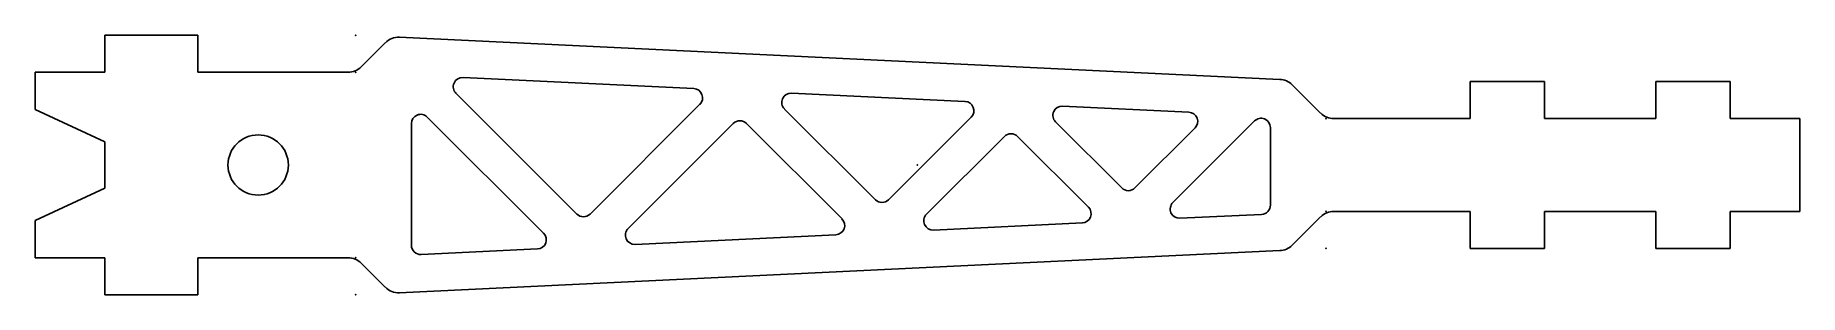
# Model space of a CAD drawing. Header units: millimetres. Extents: x -95 to 95, y -14 to 14.
import ezdxf

# ---------------------------------------------------------------- set-up
doc = ezdxf.new("R2010")
doc.units = ezdxf.units.MM
doc.header["$MEASUREMENT"] = 0
doc.layers.add('Bras long Lithframe F380 CARBON v15_Sketch1', color=7, linetype='Continuous')

msp = doc.modelspace()

# ---------------------------------------------------------------- linework, layer by layer
at = {"layer": 'Bras long Lithframe F380 CARBON v15_Sketch1'}
for p, q in [((-87.5, 10), (-87.5, 14)), ((-87.5, 14), (-77.5, 14)), ((-77.5, 14), (-77.5, 10)), ((39.03, 9.24), (-55.8, 13.78)), ((-59.91, 10.59), (-57.31, 13.19)), ((-95, 10), (-87.5, 10)), ((-95, 6), (-95, 10)), ((-77.5, 10), (-61.33, 10)), ((-49.7, 7.74), (-36.68, -5.29)), ((-24.09, 8.25), (-48.94, 9.44)), ((5.11, 6.86), (-13.58, 7.75)), ((43.41, 5.59), (40.35, 8.65)), ((59.5, 5), (59.5, 9)), ((59.5, 9), (67.5, 9)), ((67.5, 9), (67.5, 5)), ((79.5, 9), (87.5, 9)), ((79.5, 5), (79.5, 9)), ((87.5, 9), (87.5, 5)), ((-95, 6), (-87.5, 2.5)), ((-35.26, -5.29), (-23.43, 6.55)), ((-14.33, 6.04), (-4.54, -3.75)), ((29.23, 5.7), (15.63, 6.35)), ((-54.5, 4.47), (-54.5, -8.66)), ((-52.79, 5.17), (-40.27, -7.35)), ((-31.17, -6.85), (-19.84, 4.48)), ((-18.42, 4.48), (-8.13, -5.82)), ((-3.12, -3.75), (5.77, 5.15)), ((14.87, 4.65), (22, -2.48)), ((23.41, -2.48), (29.89, 4)), ((27.5, -4.04), (36.29, 4.75)), ((38, 4.04), (38, -4.33)), ((44.83, 5), (59.5, 5)), ((67.5, 5), (79.5, 5)), ((87.5, 5), (95, 5)), ((95, 5), (95, -5)), ((-87.5, 2.5), (-87.5, -2.5)), ((0.97, -5.31), (9.36, 3.08)), ((10.78, 3.08), (18.41, -4.55)), ((-87.5, -2.5), (-95, -6)), ((28.26, -5.75), (37.05, -5.33)), ((43.41, -5.59), (40.35, -8.65)), ((59.5, -5), (44.83, -5)), ((59.5, -9), (59.5, -5)), ((67.5, -5), (67.5, -9)), ((79.5, -5), (67.5, -5)), ((79.5, -9), (79.5, -5)), ((87.5, -5), (87.5, -9)), ((95, -5), (87.5, -5)), ((-95, -10), (-95, -6)), ((-30.41, -8.56), (-8.79, -7.52)), ((1.72, -7.02), (17.75, -6.25)), ((-55.8, -13.78), (39.03, -9.24)), ((-53.45, -9.66), (-40.93, -9.06)), ((67.5, -9), (59.5, -9)), ((87.5, -9), (79.5, -9)), ((-87.5, -10), (-95, -10)), ((-87.5, -14), (-87.5, -10)), ((-77.5, -10), (-77.5, -14)), ((-61.33, -10), (-77.5, -10)), ((-59.91, -10.59), (-57.31, -13.19)), ((-77.5, -14), (-87.5, -14))]:
    msp.add_line(p, q, dxfattribs=at)
msp.add_circle((-71, 0), 3.25, dxfattribs=at)
for centre, radius, start, end in [((-55.89, 11.78), 2, 87.2607, 135), ((-61.33, 12), 2, 270, 315), ((-48.99, 8.44), 1, 87.2607, 225), ((-24.14, 7.25), 1, 315, 87.2607), ((-13.62, 6.75), 1, 87.2607, 225), ((38.93, 7.24), 2, 45, 87.2607), ((5.07, 5.86), 1, 315, 87.2607), ((15.58, 5.35), 1, 87.2607, 225), ((29.18, 4.7), 1, 315, 87.2607), ((-53.5, 4.47), 1, 45, 180), ((-19.13, 3.77), 1, 45, 135), ((37, 4.04), 1, 0, 135), ((44.83, 7), 2, 225, 270), ((10.07, 2.38), 1, 45, 135), ((-3.83, -3.04), 1, 225, 315), ((22.7, -1.77), 1, 225, 315), ((-35.97, -4.58), 1, 225, 315), ((1.68, -6.02), 1, 135, 272.7393), ((17.7, -5.25), 1, 272.7393, 45), ((28.21, -4.75), 1, 135, 272.7393), ((37, -4.33), 1, 272.7393, 0), ((44.83, -7), 2, 90, 135), ((-40.97, -8.06), 1, 272.7393, 45), ((-30.46, -7.56), 1, 135, 272.7393), ((-8.84, -6.52), 1, 272.7393, 45), ((-53.5, -8.66), 1, 180, 272.7393), ((38.93, -7.24), 2, 272.7393, 315), ((-61.33, -12), 2, 45, 90), ((-55.89, -11.78), 2, 225, 272.7393)]:
    msp.add_arc(centre, radius, start, end, dxfattribs=at)
for p in [(-60.5, 14), (-60.5, 10), (44, 5), (0, 0), (44, -5), (44, -9), (-60.5, -10), (-60.5, -14)]:
    msp.add_point(p, dxfattribs=at)

doc.saveas('drawing.dxf')
